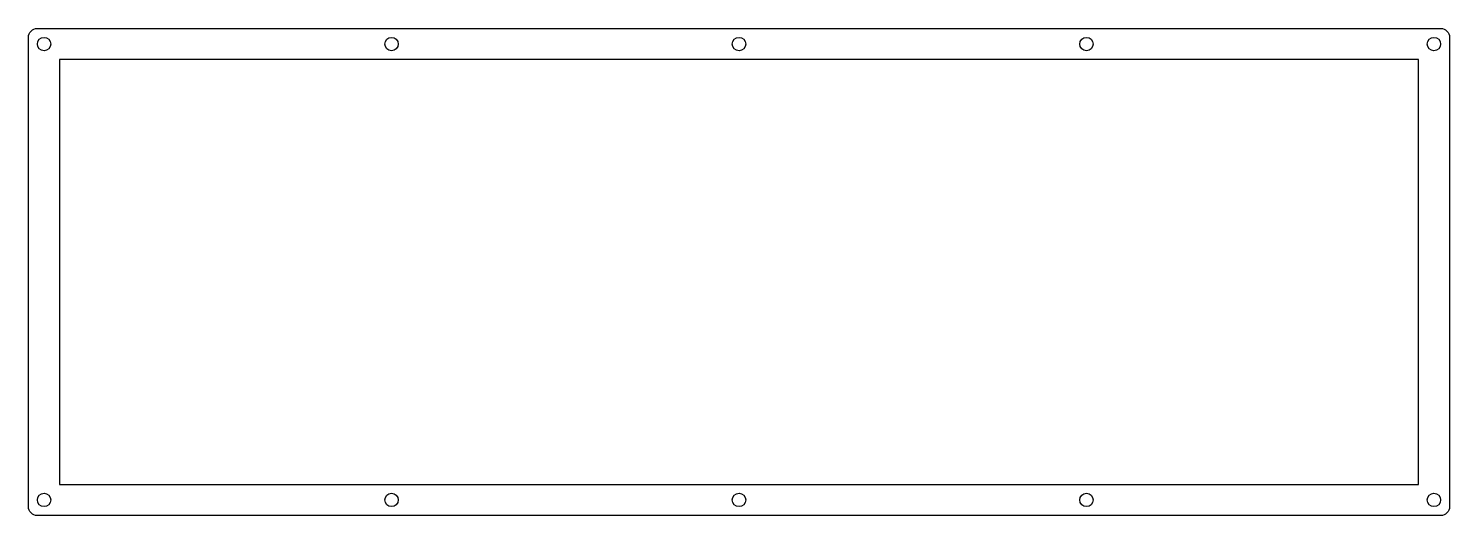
# Model space of a CAD drawing. Header units: millimetres. Extents: x -312 to 7, y -102 to 7.
import ezdxf

# ---------------------------------------------------------------- set-up
doc = ezdxf.new("R2010")
doc.units = ezdxf.units.MM
doc.layers.get('0').update_dxf_attribs({"linetype": 'CONTINUOUS'})

msp = doc.modelspace()

# ---------------------------------------------------------------- linework, layer by layer
msp.add_lwpolyline([(5, 7, -0.414213562), (7, 5), (7, -100.225, -0.414213562), (5, -102.225), (-309.775, -102.225, -0.414213562), (-311.775, -100.225), (-311.775, 5, -0.414213562), (-309.775, 7)], format="xyb", close=True)
msp.add_lwpolyline([(0, -95.225), (0, 0), (-304.775, 0), (-304.775, -95.225)], close=True)
for centre in [(-308.275, 3.5), (-230.33125, 3.5), (-152.3875, 3.5), (-74.44375, 3.5), (3.5, 3.5), (-308.275, -98.725), (-230.33125, -98.725), (-152.3875, -98.725), (-74.44375, -98.725), (3.5, -98.725)]:
    msp.add_circle(centre, 1.5)

doc.saveas('drawing.dxf')
